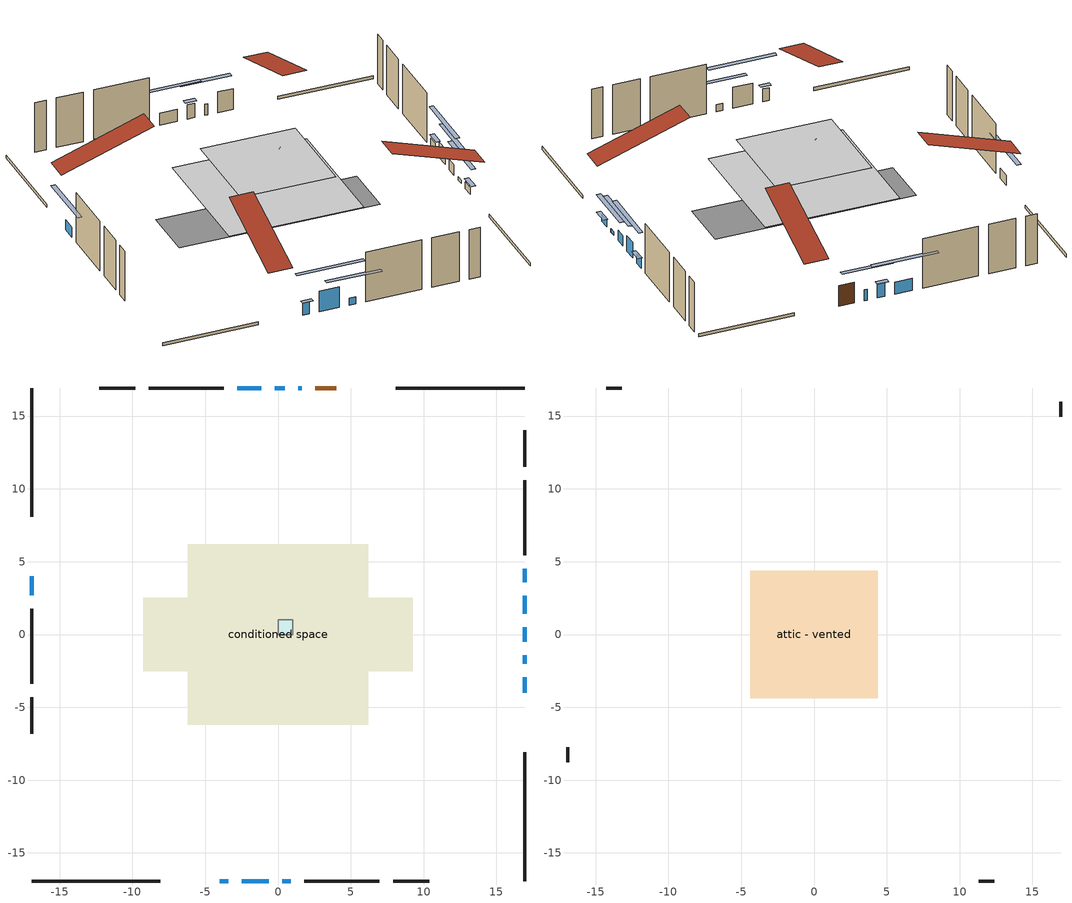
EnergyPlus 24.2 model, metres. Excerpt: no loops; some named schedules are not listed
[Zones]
central ac and furnace airloop ret air zone
 floor adiabatic (AdiabaticConst): 0,0 0,1 1,1 1,0 z0
 wall adiabatic (AdiabaticConst): 0,1 0,0 1,0 1,1 0,1 z0:1
 ceiling adiabatic (AdiabaticConst): 1,0 1,1 0,1 0,0 z1
conditioned space
 floor adiabatic (AdiabaticFloorConstruction): -6.19,-6.19 -6.19,6.19 6.19,6.19 6.19,-6.19 z2.44
 floor foundation (Slab1 construction): -9.24,-2.53 -9.24,2.53 9.24,2.53 9.24,-2.53 z0
 wall outside (RimJoist1 construction): 16.93,16.93 8.1,16.93 / -16.93,-16.93 -8.1,-16.93 / -16.93,16.93 -16.93,8.1 / 16.93,-16.93 16.93,-8.1 z0:0.3
 wall outside (AdiabaticWallConstruction 1): 4,16.93 2.57,16.93 z0:2.03
 wall outside (AdiabaticWallConstruction): 1.64,16.93 1.38,16.93 z0:1.09; -4,-16.93 -3.41,-16.93 z0:1.24; 0.46,16.93 -0.23,16.93 z0:1.42; 16.93,-4 16.93,-2.93 z0:0.66; 16.93,-2 16.93,-1.41 z0:0.33; -2.48,-16.93 -0.65,-16.93 z0:2.03; 0.27,-16.93 0.89,-16.93 z0:0.69; -1.16,16.93 -2.78,16.93 z0:1.17; 16.93,-0.49 16.93,0.5 / -16.93,4 -16.93,2.7 z0:0.99; 16.93,1.43 16.93,2.68 z0:1.52; 16.93,3.6 16.93,4.52 z0:0.92
 wall outside (Wall1 construction): -3.71,16.93 -8.87,16.93 / 1.82,-16.93 6.97,-16.93 / -16.93,1.77 -16.93,-3.38 / 16.93,5.45 16.93,10.6 z0:4.88
 wall outside (Wall2 construction): -9.8,16.93 -12.28,16.93 / 7.9,-16.93 10.39,-16.93 / -16.93,-4.31 -16.93,-6.8 / 16.93,11.53 16.93,14.02 z0:4.88
 window (WindowConstruction 10): 1.64,16.93 1.39,16.93 z0:1.09
 window (WindowConstruction 7): -3.99,-16.93 -3.41,-16.93 z0:1.24
 window (WindowConstruction 8): 0.46,16.93 -0.23,16.93 z0:1.42
 window (WindowConstruction 9): 16.93,-3.99 16.93,-2.93 z0:0.66
 window (WindowConstruction 11): 16.93,-2 16.93,-1.42 z0:0.33
 window (WindowConstruction): -2.48,-16.93 -0.65,-16.93 z0:2.03
 window (WindowConstruction 1): 0.28,-16.93 0.89,-16.93 z0:0.69
 window (WindowConstruction 2): -1.16,16.93 -2.78,16.93 z0:1.17
 window (WindowConstruction 3): 16.93,-0.49 16.93,0.5 z0:0.99
 window (WindowConstruction 4): 16.93,1.43 16.93,2.68 z0:1.52
 window (WindowConstruction 5): 16.93,3.61 16.93,4.52 z0:0.91
 window (WindowConstruction 6): -16.93,3.99 -16.93,2.7 z0:0.99
 door (Door): 3.99,16.93 2.57,16.93 z0:2.03
 ceiling adiabatic (AdiabaticFloorConstruction): 6.19,-6.19 6.19,6.19 -6.19,6.19 -6.19,-6.19 z2.44
 roof outside (Roof1 construction): -1.93,1.93 -1.93,-1.93 1.93,-1.93 1.93,1.93 z4.88
 roof outside (Roof2 construction): -1.77,1.77 -1.77,-1.77 1.77,-1.77 1.77,1.77 z4.88
attic - vented
 floor to conditioned space (Floor1 construction Reversed): -4.38,-4.38 -4.38,4.38 4.38,4.38 4.38,-4.38 z4.88
 wall outside (Wall3 construction): -13.21,16.93 -14.26,16.93 / 11.32,-16.93 12.37,-16.93 / -16.93,-7.73 -16.93,-8.78 / 16.93,14.95 16.93,16 z0:4.88
 roof outside (Roof3 construction): 4.92,16.93,4.88 4.92,8.4,7.72 7.17,8.4,7.72 7.17,16.93,4.88; -4.92,-16.93,4.88 -4.92,-8.4,7.72 -7.17,-8.4,7.72 -7.17,-16.93,4.88; -16.93,4.92,4.88 -8.4,4.92,7.72 -8.4,7.17,7.72 -16.93,7.17,4.88; 16.93,-4.92,4.88 8.4,-4.92,7.72 8.4,-7.17,7.72 16.93,-7.17,4.88
shading: -0.85,16.93 3.88,16.93 3.88,17.34 -0.85,17.34 z3.33; -3.21,-16.93 -4.2,-16.93 -4.2,-17.34 -3.21,-17.34 z1.44; -0.43,16.93 0.66,16.93 0.66,17.34 -0.43,17.34 z1.62; 16.93,-2.73 16.93,-4.2 17.34,-4.2 17.34,-2.73 z0.86; 16.93,0.82 16.93,-4.24 17.34,-4.24 17.34,0.82 z2.57; 1.59,-16.93 -4.72,-16.93 -4.72,-17.34 1.59,-17.34 z4.27; 3.13,-16.93 -1.96,-16.93 -1.96,-17.34 3.13,-17.34 z2.93; -5.02,16.93 1.08,16.93 1.08,17.34 -5.02,17.34 z3.41; 16.93,2.74 16.93,-2.73 17.34,-2.73 17.34,2.74 z3.23; 16.93,4.92 16.93,-0.81 17.34,-0.81 17.34,4.92 z3.76; 16.93,4.72 16.93,3.4 17.34,3.4 17.34,4.72 z1.12; -16.93,0.46 -16.93,6.24 -17.34,6.24 -17.34,0.46 z3.23
[Building]
Building 1: Terrain=Suburbs
[Site:Location]
Wiarton AP_ON: Latitude {deg}=44.74; Longitude {deg}=-81.11; Time Zone {hr}=-5; Elevation {m}=222; Keep Site Location Information=Yes
[Site:GroundTemperature:Shallow]
2.94744, 1.01235, 0.85738, 1.77568, 5.46213, 9.13142, 12.3125, 14.3276, 14.4988, 12.8598, 9.75989, 6.20317
[Site:WaterMainsTemperature]
Calculation Method=Schedule; Temperature Schedule=mains temperature schedule
[Material] Roughness=Rough; Thermal Absorptance=0.9
Name | Thickness {m} | Conductivity {W/m-K} | Density {kg/m3} | Specific Heat {J/kg-K} | Solar Absorptance | Visible Absorptance
asphalt or fiberglass shingles | 0.00635 | 0.162714 | 1121.4 | 1465.45 | 0.4 | 0.4
ceiling stud and cavity | 0.0889 | 7.21176 | 20.9862 | 1087.66 | 0.7 | 0.7
concrete 4.0 in. | 0.1016 | 1.803125 | 2242.8 | 837.4 | 0.7 | 0.7
door material | 0.04445 | 0.327969 | 512.64 | 1214.23 | 0.7 | 0.7
floor covering | 0.0127 | 0.0433444 | 54.468 | 1339.84 | 0.6 | 0.6
floor rigid ins; wall rigid ins | 0.512978 | 0.029427 | 32.04 | 1214.23 | 0.7 | 0.7
floor stud and cavity | 0.1397 | 1.75129 | 37.0049 | 1207.88 | 0.7 | 0.7
furniture material conditioned space 1 | 0.1524 | 0.115458 | 640.8 | 1214.23 | 0.6 | 0.6
gypsum board | 0.0127 | 0.160291 | 801 | 837.4 | 0.6 | 0.6
gypsum board 1 | 0.00254 | 0.160291 | 801 | 837.4 | 0.6 | 0.6
osb sheathing 0.5 in. | 0.0127 | 0.115458 | 512.64 | 1214.23 | 0.7 | 0.7
osb sheathing 0.75 in. | 0.01905 | 0.115458 | 512.64 | 1214.23 | 0.7 | 0.7
rim joist stud and cavity | 0.0508 | 0.177588 | 50.32683 | 1063.81 | 0.6 | 0.6
roof stud and cavity | 0.2032 | 0.178379 | 78.34581 | 1123.46 | 0.7 | 0.7
roof stud and cavity 1 | 0.2032 | 0.115639 | 78.34581 | 1123.46 | 0.7 | 0.7
wall stud and cavity | 0.1397 | 0.748539 | 139.0536 | 1170.24 | 0.7 | 0.7
wall stud and cavity 1 | 0.1397 | 0.727935 | 139.0536 | 1170.24 | 0.7 | 0.7
wall stud and cavity 2 | 0.0889 | 6.1454 | 50.32683 | 1063.81 | 0.6 | 0.6
wall stud and cavity 3 | 0.0889 | 0.380278 | 52.3479 | 1209.89 | 0.7 | 0.7
wall stud and cavity 4 | 0.0889 | 0.391764 | 83.0341 | 1211.67 | 0.7 | 0.7
wood siding | 0.0254 | 0.102417 | 544.68 | 1172.36 | 0.25 | 0.25
wood siding 1 | 0.00254 | 0.102417 | 544.68 | 1172.36 | 0.25 | 0.25
wood siding 2; wood siding 3; wood siding 4 | 0.0254 | 0.102417 | 544.68 | 1172.36 | 0.7 | 0.7
[Material:NoMass]
Adiabatic: Roughness=Rough; Thermal Resistance {m2-K/W}=176.1; Thermal Absorptance=0.9; Solar Absorptance=0.7; Visible Absorptance=0.7
[WindowMaterial:SimpleGlazingSystem]
Name | U-Factor {W/m2-K} | Solar Heat Gain Coefficient
WindowMaterial | 2.22805 | 0.55
WindowMaterial 1 | 2.75553 | 0.42
WindowMaterial 10 | 2.37738 | 0.46
WindowMaterial 11 | 2.35978 | 0.47
WindowMaterial 2 | 2.19568 | 0.55
WindowMaterial 3 | 2.26495 | 0.49
WindowMaterial 4 | 2.197386 | 0.55
WindowMaterial 5 | 2.28312 | 0.47
WindowMaterial 6 | 2.231454 | 0.52
WindowMaterial 7 | 2.76859 | 0.49
WindowMaterial 8 | 2.77541 | 0.52
WindowMaterial 9 | 2.29278 | 0.46
[Construction]
AdiabaticConst: Adiabatic
AdiabaticFloorConstruction: floor stud and cavity, floor rigid ins, osb sheathing 0.75 in., floor covering
AdiabaticWallConstruction: wood siding 3, wall rigid ins, wall stud and cavity 3, gypsum board
AdiabaticWallConstruction 1: wood siding 4, wall rigid ins, wall stud and cavity 3, gypsum board
Door: door material
Floor1 construction Reversed: gypsum board 1, ceiling stud and cavity
furniture construction conditioned space 1: furniture material conditioned space 1
PartitionWallConstruction: gypsum board, wall stud and cavity 4, gypsum board
RimJoist1 construction: wood siding 2, rim joist stud and cavity
Roof1 construction: asphalt or fiberglass shingles, osb sheathing 0.75 in., roof stud and cavity, gypsum board
Roof2 construction: asphalt or fiberglass shingles, osb sheathing 0.75 in., roof stud and cavity 1, gypsum board
Roof3 construction: asphalt or fiberglass shingles
Slab1 construction: concrete 4.0 in.
Wall1 construction: wood siding, osb sheathing 0.5 in., wall stud and cavity, gypsum board
Wall2 construction: wood siding, osb sheathing 0.5 in., wall stud and cavity 1, gypsum board
Wall3 construction: wood siding 1, wall stud and cavity 2
WindowConstruction: WindowMaterial
WindowConstruction 1: WindowMaterial 1
WindowConstruction 10: WindowMaterial 10
WindowConstruction 11: WindowMaterial 11
WindowConstruction 2: WindowMaterial 2
WindowConstruction 3: WindowMaterial 3
WindowConstruction 4: WindowMaterial 4
WindowConstruction 5: WindowMaterial 5
WindowConstruction 6: WindowMaterial 6
WindowConstruction 7: WindowMaterial 7
WindowConstruction 8: WindowMaterial 8
WindowConstruction 9: WindowMaterial 9
[Zone] Multiplier=1
Name | Volume {m3} | Part of Total Floor Area
attic - vented | 35.3616 | Yes
central ac and furnace airloop ret air zone | 1 | No
conditioned space | 365.4 | Yes
[Space]
Name | Zone | Volume {m3} | Space Type
attic - vented 1 | attic - vented | 35.3616
central ac and furnace airloop ret air space | central ac and furnace airloop ret air zone |  | Plenum Space Type
conditioned space 1 | conditioned space | 365.4
[OtherEquipment] Design Level Calculation Method=EquipmentLevel
Name | Fuel Type | Zone or ZoneList or Space or SpaceList | Schedule | Design Level {W} | Fraction Latent | Fraction Radiant | Fraction Lost
central ac and furnace airloop_0 RetCondToDZ; central ac and furnace airloop_0 SupCondToDZ; central ac and furnace airloop_0 SupSensLkToDZ | None | attic - vented 1 | Always On Discrete | 0 | 0 | 0 | 0
central ac and furnace airloop_0 SupLatLkToDZ | None | attic - vented 1 | Always On Discrete | 0 | 1 | 0 | 0
central ac and furnace airloop_0 RetCondToRP; central ac and furnace airloop_0 RetSensLkToRP | None | central ac and furnace airloop ret air space | Always On Discrete | 0 | 0 | 0 | 0
central ac and furnace airloop_0 RetLatLkToRP | None | central ac and furnace airloop ret air space | Always On Discrete | 0 | 1 | 0 | 0
central ac and furnace airloop_0 SupCondToLv; central ac and furnace airloop_0 SupSensLkToCond; mech vent house fan sensible load | None | conditioned space 1 | Always On Discrete | 0 | 0 | 0 | 0
central ac and furnace airloop_0 SupLatLkToCond; mech vent house fan latent load | None | conditioned space 1 | Always On Discrete | 0 | 1 | 0 | 0
clothes dryer 1 | Electricity | conditioned space 1 | clothes dryer schedule | 0 | 0.015 | 0.081 | 0.85
cooking range 1 | Electricity | conditioned space 1 | cooking range schedule | 0 | 0.08 | 0.432 | 0.2
general water use latent | None | conditioned space 1 | general water use schedule | 62.594 | 1 | 0 | 0
general water use sensible | None | conditioned space 1 | general water use schedule | -61.6891 | 0 | 0.6 | 0
water heater energy adjustment1 | NaturalGas | conditioned space 1 | Always On Discrete | 0.01 | 0 | 0 | 1
[ZoneInfiltration:DesignFlowRate] Schedule=Always On Discrete; Design Flow Rate Calculation Method=Flow/Zone; Design Flow Rate {m3/s}=0
Name | Zone or ZoneList or Space or SpaceList
attic_vented 1 duct leakage imbalance infil flow | attic - vented 1
infil flow; natural vent flow; whole house fan flow | conditioned space 1
[ZoneInfiltration:EffectiveLeakageArea]
infil attic - vented 1: Zone or Space=attic - vented 1; Schedule=Always On Discrete; Effective Air Leakage Area {cm2}=3226.95; Stack Coefficient=0.000536771; Wind Coefficient=1.56536e-05
[ZoneMixing] Schedule=Always On Continuous; Design Flow Rate Calculation Method=Flow/Zone; Design Flow Rate {m3/s}=0
Name | Zone or Space | Source Zone or Space
central ac and furnace airloop_0 ZoneMixCondToDZ mix; whole house fan mix | attic - vented | conditioned space
central ac and furnace airloop_0 ZoneMixDZToCond mix | conditioned space | attic - vented
[SpaceList]
Plenum Space Type: central ac and furnace airloop ret air space
[SurfaceProperty:ExposedFoundationPerimeter]
Slab1: Exposed Perimeter Calculation Method=TotalExposedPerimeter; Total Exposed Perimeter {m}=47.092
[InternalMass] Zone or ZoneList=conditioned space; Space or SpaceList=conditioned space 1
Name | Construction | Surface Area {m2}
furniture mass conditioned space 1 | furniture construction conditioned space 1 | 98.7241
partition wall mass | PartitionWallConstruction | 246.81
[Lights]
interior lighting: Zone or ZoneList or Space or SpaceList=conditioned space 1; Schedule=interior lighting schedule; Design Level Calculation Method=LightingLevel; Lighting Level {W}=343.2; Return Air Fraction=0; Fraction Radiant=0.6; Fraction Visible=0.2; Fraction Replaceable=1
[People]
occupants: Zone or ZoneList or Space or SpaceList=conditioned space 1; Number of People Schedule=occupants schedule; Number of People Calculation Method=People; Number of People=3; Fraction Radiant=0.314171; Sensible Heat Fraction=0.56303; Activity Level Schedule=occupants activity schedule; Carbon Dioxide Generation Rate {m3/s-W}=0; Enable ASHRAE 55 Comfort Warnings=No; Mean Radiant Temperature Calculation Type=EnclosureAveraged
[ElectricEquipment] Zone or ZoneList or Space or SpaceList=conditioned space 1; Design Level Calculation Method=EquipmentLevel
Name | Schedule | Design Level {W} | Fraction Latent | Fraction Radiant | Fraction Lost
clothes dryer | clothes dryer schedule | 140.772 | 0.015 | 0.081 | 0.85
clothes washer | clothes washer schedule | 32.1985 | 0.03 | 0.162 | 0.7
cooking range | cooking range schedule | 215.147 | 0.08 | 0.432 | 0.2
dishwasher | dishwasher schedule | 66.8632 | 0.3 | 0.18 | 0.4
fridge | fridge schedule | 72.9452 | 0 | 0.6 | 0
mech vent house fan | mech vent house fan schedule | 0 | 0 | 0 | 1
mech vent house fan cfis | mech vent house fan cfis schedule | 0 | 0 | 0 | 0
misc plug loads | misc plug loads schedule | 494.7 | 0.045 | 0.513 | 0.1
whole house fan | Always On Discrete | 0 | 0 | 0 | 1
[AirLoopHVAC:ReturnPlenum]
Air Loop HVAC Return Plenum 1: Zone=central ac and furnace airloop ret air zone
[Foundation:Kiva]
Foundation Kiva 1: Initial Indoor Air Temperature {C}=18; Wall Height Above Grade {m}=0.1016; Wall Depth Below Slab {m}=0.2032
[Foundation:Kiva:Settings]
Soil Conductivity {W/m-K}=0.849921; Soil Density {kg/m3}=1842.3; Soil Specific Heat {J/kg-K}=418.7; Ground Solar Absorptivity=0.9; Ground Thermal Absorptivity=0.9; Ground Surface Roughness {m}=0.03; Far-Field Width {m}=40; Deep-Ground Boundary Condition=ZeroFlux; Deep-Ground Depth {m}=40; Minimum Cell Dimension {m}=0.2; Maximum Cell Growth Coefficient=3; Simulation Timestep=Timestep
[Exterior:Lights]
exterior lighting: Schedule=exterior lighting schedule; Design Level {W}=75.6
[EnergyManagementSystem:Sensor] Output:Variable or Output:Meter Index Key=attic - vented
Name | Output:Variable or Output:Meter
central_ac_and_furnace_airloop_0_DZ_T_s | Zone Air Temperature
central_ac_and_furnace_airloop_0_DZ_W_s | Zone Mean Air Humidity Ratio
[Schedule:Constant]
Name | Hourly Value
Always On Discrete; Always On Continuous; mech vent house fan schedule; mech vent house fan cfis schedule | 1
occupants activity schedule | 117.228
fridge schedule | 0
[Schedule:Week:Daily]
interior lighting schedule Week Rule - Jan1-Jan27: interior lighting schedule day, interior lighting schedule day, interior lighting schedule day, interior lighting schedule day, interior lighting schedule day, interior lighting schedule day, interior lighting schedule day, interior lighting schedule default day, interior lighting schedule default day, interior lighting schedule default day, interior lighting schedule default day, interior lighting schedule default day
interior lighting schedule Week Rule - Jan28-Feb3: interior lighting schedule day, interior lighting schedule day, interior lighting schedule day, interior lighting schedule day, interior lighting schedule day 1, interior lighting schedule day 1, interior lighting schedule day 1, interior lighting schedule default day, interior lighting schedule default day, interior lighting schedule default day, interior lighting schedule default day, interior lighting schedule default day
interior lighting schedule Week Rule - Feb4-Feb24: interior lighting schedule day 1, interior lighting schedule day 1, interior lighting schedule day 1, interior lighting schedule day 1, interior lighting schedule day 1, interior lighting schedule day 1, interior lighting schedule day 1, interior lighting schedule default day, interior lighting schedule default day, interior lighting schedule default day, interior lighting schedule default day, interior lighting schedule default day
interior lighting schedule Week Rule - Feb25-Mar3: interior lighting schedule day 1, interior lighting schedule day 1, interior lighting schedule day 1, interior lighting schedule day 1, interior lighting schedule day 2, interior lighting schedule day 2, interior lighting schedule day 2, interior lighting schedule default day, interior lighting schedule default day, interior lighting schedule default day, interior lighting schedule default day, interior lighting schedule default day
interior lighting schedule Week Rule - Mar4-Mar31: interior lighting schedule day 2, interior lighting schedule day 2, interior lighting schedule day 2, interior lighting schedule day 2, interior lighting schedule day 2, interior lighting schedule day 2, interior lighting schedule day 2, interior lighting schedule default day, interior lighting schedule default day, interior lighting schedule default day, interior lighting schedule default day, interior lighting schedule default day
interior lighting schedule Week Rule - Apr1-Apr28: interior lighting schedule day 3, interior lighting schedule day 3, interior lighting schedule day 3, interior lighting schedule day 3, interior lighting schedule day 3, interior lighting schedule day 3, interior lighting schedule day 3, interior lighting schedule default day, interior lighting schedule default day, interior lighting schedule default day, interior lighting schedule default day, interior lighting schedule default day
interior lighting schedule Week Rule - Apr29-May5: interior lighting schedule day 3, interior lighting schedule day 3, interior lighting schedule day 4, interior lighting schedule day 4, interior lighting schedule day 4, interior lighting schedule day 4, interior lighting schedule day 4, interior lighting schedule default day, interior lighting schedule default day, interior lighting schedule default day, interior lighting schedule default day, interior lighting schedule default day
interior lighting schedule Week Rule - May6-May26: interior lighting schedule day 4, interior lighting schedule day 4, interior lighting schedule day 4, interior lighting schedule day 4, interior lighting schedule day 4, interior lighting schedule day 4, interior lighting schedule day 4, interior lighting schedule default day, interior lighting schedule default day, interior lighting schedule default day, interior lighting schedule default day, interior lighting schedule default day
interior lighting schedule Week Rule - May27-Jun2: interior lighting schedule day 4, interior lighting schedule day 4, interior lighting schedule day 4, interior lighting schedule day 4, interior lighting schedule day 4, interior lighting schedule day 5, interior lighting schedule day 5, interior lighting schedule default day, interior lighting schedule default day, interior lighting schedule default day, interior lighting schedule default day, interior lighting schedule default day
interior lighting schedule Week Rule - Jun3-Jun30: interior lighting schedule day 5, interior lighting schedule day 5, interior lighting schedule day 5, interior lighting schedule day 5, interior lighting schedule day 5, interior lighting schedule day 5, interior lighting schedule day 5, interior lighting schedule default day, interior lighting schedule default day, interior lighting schedule default day, interior lighting schedule default day, interior lighting schedule default day
interior lighting schedule Week Rule - Jul1-Jul28: interior lighting schedule day 6, interior lighting schedule day 6, interior lighting schedule day 6, interior lighting schedule day 6, interior lighting schedule day 6, interior lighting schedule day 6, interior lighting schedule day 6, interior lighting schedule default day, interior lighting schedule default day, interior lighting schedule default day, interior lighting schedule default day, interior lighting schedule default day
interior lighting schedule Week Rule - Jul29-Aug4: interior lighting schedule day 6, interior lighting schedule day 6, interior lighting schedule day 6, interior lighting schedule day 7, interior lighting schedule day 7, interior lighting schedule day 7, interior lighting schedule day 7, interior lighting schedule default day, interior lighting schedule default day, interior lighting schedule default day, interior lighting schedule default day, interior lighting schedule default day
interior lighting schedule Week Rule - Aug5-Aug25: interior lighting schedule day 7, interior lighting schedule day 7, interior lighting schedule day 7, interior lighting schedule day 7, interior lighting schedule day 7, interior lighting schedule day 7, interior lighting schedule day 7, interior lighting schedule default day, interior lighting schedule default day, interior lighting schedule default day, interior lighting schedule default day, interior lighting schedule default day
interior lighting schedule Week Rule - Aug26-Sep1: interior lighting schedule day 7, interior lighting schedule day 7, interior lighting schedule day 7, interior lighting schedule day 7, interior lighting schedule day 7, interior lighting schedule day 7, interior lighting schedule day 8, interior lighting schedule default day, interior lighting schedule default day, interior lighting schedule default day, interior lighting schedule default day, interior lighting schedule default day
interior lighting schedule Week Rule - Sep2-Sep29: interior lighting schedule day 8, interior lighting schedule day 8, interior lighting schedule day 8, interior lighting schedule day 8, interior lighting schedule day 8, interior lighting schedule day 8, interior lighting schedule day 8, interior lighting schedule default day, interior lighting schedule default day, interior lighting schedule default day, interior lighting schedule default day, interior lighting schedule default day
interior lighting schedule Week Rule - Sep30-Oct6: interior lighting schedule day 8, interior lighting schedule day 9, interior lighting schedule day 9, interior lighting schedule day 9, interior lighting schedule day 9, interior lighting schedule day 9, interior lighting schedule day 9, interior lighting schedule default day, interior lighting schedule default day, interior lighting schedule default day, interior lighting schedule default day, interior lighting schedule default day
interior lighting schedule Week Rule - Oct7-Oct27: interior lighting schedule day 9, interior lighting schedule day 9, interior lighting schedule day 9, interior lighting schedule day 9, interior lighting schedule day 9, interior lighting schedule day 9, interior lighting schedule day 9, interior lighting schedule default day, interior lighting schedule default day, interior lighting schedule default day, interior lighting schedule default day, interior lighting schedule default day
interior lighting schedule Week Rule - Oct28-Nov3: interior lighting schedule day 9, interior lighting schedule day 9, interior lighting schedule day 9, interior lighting schedule day 9, interior lighting schedule day 10, interior lighting schedule day 10, interior lighting schedule day 10, interior lighting schedule default day, interior lighting schedule default day, interior lighting schedule default day, interior lighting schedule default day, interior lighting schedule default day
interior lighting schedule Week Rule - Nov4-Nov24: interior lighting schedule day 10, interior lighting schedule day 10, interior lighting schedule day 10, interior lighting schedule day 10, interior lighting schedule day 10, interior lighting schedule day 10, interior lighting schedule day 10, interior lighting schedule default day, interior lighting schedule default day, interior lighting schedule default day, interior lighting schedule default day, interior lighting schedule default day
interior lighting schedule Week Rule - Nov25-Dec1: interior lighting schedule day 10, interior lighting schedule day 10, interior lighting schedule day 10, interior lighting schedule day 10, interior lighting schedule day 10, interior lighting schedule day 10, interior lighting schedule day 11, interior lighting schedule default day, interior lighting schedule default day, interior lighting schedule default day, interior lighting schedule default day, interior lighting schedule default day
interior lighting schedule Week Rule - Dec2-Dec31: interior lighting schedule day 11, interior lighting schedule day 11, interior lighting schedule day 11, interior lighting schedule day 11, interior lighting schedule day 11, interior lighting schedule day 11, interior lighting schedule day 11, interior lighting schedule default day, interior lighting schedule default day, interior lighting schedule default day, interior lighting schedule default day, interior lighting schedule default day
occupants schedule Week Rule - Jan1-Dec31: occupants schedule day, occupants schedule day, occupants schedule day, occupants schedule day, occupants schedule day, occupants schedule day, occupants schedule day, occupants schedule default day, occupants schedule default day, occupants schedule default day, occupants schedule default day, occupants schedule default day
clothes dryer schedule Week Rule - Jan1-Dec31: clothes dryer schedule day, clothes dryer schedule day, clothes dryer schedule day, clothes dryer schedule day, clothes dryer schedule day, clothes dryer schedule day, clothes dryer schedule day, clothes dryer schedule default day, clothes dryer schedule default day, clothes dryer schedule default day, clothes dryer schedule default day, clothes dryer schedule default day
clothes washer schedule Week Rule - Jan1-Dec31: clothes washer schedule day, clothes washer schedule day, clothes washer schedule day, clothes washer schedule day, clothes washer schedule day, clothes washer schedule day, clothes washer schedule day, clothes washer schedule default day, clothes washer schedule default day, clothes washer schedule default day, clothes washer schedule default day, clothes washer schedule default day
cooking range schedule Week Rule - Jan1-Dec31: cooking range schedule day, cooking range schedule day, cooking range schedule day, cooking range schedule day, cooking range schedule day, cooking range schedule day, cooking range schedule day, cooking range schedule default day, cooking range schedule default day, cooking range schedule default day, cooking range schedule default day, cooking range schedule default day
dishwasher schedule Week Rule - Jan1-Dec31: dishwasher schedule day, dishwasher schedule day, dishwasher schedule day, dishwasher schedule day, dishwasher schedule day, dishwasher schedule day, dishwasher schedule day, dishwasher schedule default day, dishwasher schedule default day, dishwasher schedule default day, dishwasher schedule default day, dishwasher schedule default day
misc plug loads schedule Week Rule - Jan1-Dec31: misc plug loads schedule day, misc plug loads schedule day, misc plug loads schedule day, misc plug loads schedule day, misc plug loads schedule day, misc plug loads schedule day, misc plug loads schedule day, misc plug loads schedule default day, misc plug loads schedule default day, misc plug loads schedule default day, misc plug loads schedule default day, misc plug loads schedule default day
general water use schedule Week Rule - Jan1-Dec31: general water use schedule day, general water use schedule day, general water use schedule day, general water use schedule day, general water use schedule day, general water use schedule day, general water use schedule day, general water use schedule default day, general water use schedule default day, general water use schedule default day, general water use schedule default day, general water use schedule default day
exterior lighting schedule Week Rule - Jan1-Jan27: exterior lighting schedule day, exterior lighting schedule day, exterior lighting schedule day, exterior lighting schedule day, exterior lighting schedule day, exterior lighting schedule day, exterior lighting schedule day, exterior lighting schedule default day, exterior lighting schedule default day, exterior lighting schedule default day, exterior lighting schedule default day, exterior lighting schedule default day
exterior lighting schedule Week Rule - Jan28-Feb3: exterior lighting schedule day, exterior lighting schedule day, exterior lighting schedule day, exterior lighting schedule day, exterior lighting schedule day 1, exterior lighting schedule day 1, exterior lighting schedule day 1, exterior lighting schedule default day, exterior lighting schedule default day, exterior lighting schedule default day, exterior lighting schedule default day, exterior lighting schedule default day
exterior lighting schedule Week Rule - Feb4-Feb24: exterior lighting schedule day 1, exterior lighting schedule day 1, exterior lighting schedule day 1, exterior lighting schedule day 1, exterior lighting schedule day 1, exterior lighting schedule day 1, exterior lighting schedule day 1, exterior lighting schedule default day, exterior lighting schedule default day, exterior lighting schedule default day, exterior lighting schedule default day, exterior lighting schedule default day
exterior lighting schedule Week Rule - Feb25-Mar3: exterior lighting schedule day 1, exterior lighting schedule day 1, exterior lighting schedule day 1, exterior lighting schedule day 1, exterior lighting schedule day 2, exterior lighting schedule day 2, exterior lighting schedule day 2, exterior lighting schedule default day, exterior lighting schedule default day, exterior lighting schedule default day, exterior lighting schedule default day, exterior lighting schedule default day
exterior lighting schedule Week Rule - Mar4-Mar31: exterior lighting schedule day 2, exterior lighting schedule day 2, exterior lighting schedule day 2, exterior lighting schedule day 2, exterior lighting schedule day 2, exterior lighting schedule day 2, exterior lighting schedule day 2, exterior lighting schedule default day, exterior lighting schedule default day, exterior lighting schedule default day, exterior lighting schedule default day, exterior lighting schedule default day
exterior lighting schedule Week Rule - Apr1-Apr28: exterior lighting schedule day 3, exterior lighting schedule day 3, exterior lighting schedule day 3, exterior lighting schedule day 3, exterior lighting schedule day 3, exterior lighting schedule day 3, exterior lighting schedule day 3, exterior lighting schedule default day, exterior lighting schedule default day, exterior lighting schedule default day, exterior lighting schedule default day, exterior lighting schedule default day
exterior lighting schedule Week Rule - Apr29-May5: exterior lighting schedule day 3, exterior lighting schedule day 3, exterior lighting schedule day 4, exterior lighting schedule day 4, exterior lighting schedule day 4, exterior lighting schedule day 4, exterior lighting schedule day 4, exterior lighting schedule default day, exterior lighting schedule default day, exterior lighting schedule default day, exterior lighting schedule default day, exterior lighting schedule default day
exterior lighting schedule Week Rule - May6-May26: exterior lighting schedule day 4, exterior lighting schedule day 4, exterior lighting schedule day 4, exterior lighting schedule day 4, exterior lighting schedule day 4, exterior lighting schedule day 4, exterior lighting schedule day 4, exterior lighting schedule default day, exterior lighting schedule default day, exterior lighting schedule default day, exterior lighting schedule default day, exterior lighting schedule default day
exterior lighting schedule Week Rule - May27-Jun2: exterior lighting schedule day 4, exterior lighting schedule day 4, exterior lighting schedule day 4, exterior lighting schedule day 4, exterior lighting schedule day 4, exterior lighting schedule day 5, exterior lighting schedule day 5, exterior lighting schedule default day, exterior lighting schedule default day, exterior lighting schedule default day, exterior lighting schedule default day, exterior lighting schedule default day
exterior lighting schedule Week Rule - Jun3-Jun30: exterior lighting schedule day 5, exterior lighting schedule day 5, exterior lighting schedule day 5, exterior lighting schedule day 5, exterior lighting schedule day 5, exterior lighting schedule day 5, exterior lighting schedule day 5, exterior lighting schedule default day, exterior lighting schedule default day, exterior lighting schedule default day, exterior lighting schedule default day, exterior lighting schedule default day
exterior lighting schedule Week Rule - Jul1-Jul28: exterior lighting schedule day 6, exterior lighting schedule day 6, exterior lighting schedule day 6, exterior lighting schedule day 6, exterior lighting schedule day 6, exterior lighting schedule day 6, exterior lighting schedule day 6, exterior lighting schedule default day, exterior lighting schedule default day, exterior lighting schedule default day, exterior lighting schedule default day, exterior lighting schedule default day
exterior lighting schedule Week Rule - Jul29-Aug4: exterior lighting schedule day 6, exterior lighting schedule day 6, exterior lighting schedule day 6, exterior lighting schedule day 7, exterior lighting schedule day 7, exterior lighting schedule day 7, exterior lighting schedule day 7, exterior lighting schedule default day, exterior lighting schedule default day, exterior lighting schedule default day, exterior lighting schedule default day, exterior lighting schedule default day
[Schedule:Year]
interior lighting schedule: interior lighting schedule Week Rule - Jan1-Jan27, 1, 1, 1, 27, interior lighting schedule Week Rule - Jan28-Feb3, 1, 28, 2, 3, interior lighting schedule Week Rule - Feb4-Feb24, 2, 4, 2, 24, interior lighting schedule Week Rule - Feb25-Mar3, 2, 25, 3, 3, interior lighting schedule Week Rule - Mar4-Mar31, 3, 4, 3, 31, interior lighting schedule Week Rule - Apr1-Apr28, 4, 1, 4, 28, interior lighting schedule Week Rule - Apr29-May5, 4, 29, 5, 5, interior lighting schedule Week Rule - May6-May26, 5, 6, 5, 26, interior lighting schedule Week Rule - May27-Jun2, 5, 27, 6, 2, interior lighting schedule Week Rule - Jun3-Jun30, 6, 3, 6, 30, interior lighting schedule Week Rule - Jul1-Jul28, 7, 1, 7, 28, interior lighting schedule Week Rule - Jul29-Aug4, 7, 29, 8, 4, interior lighting schedule Week Rule - Aug5-Aug25, 8, 5, 8, 25, interior lighting schedule Week Rule - Aug26-Sep1, 8, 26, 9, 1, interior lighting schedule Week Rule - Sep2-Sep29, 9, 2, 9, 29, interior lighting schedule Week Rule - Sep30-Oct6, 9, 30, 10, 6, interior lighting schedule Week Rule - Oct7-Oct27, 10, 7, 10, 27, interior lighting schedule Week Rule - Oct28-Nov3, 10, 28, 11, 3, interior lighting schedule Week Rule - Nov4-Nov24, 11, 4, 11, 24, interior lighting schedule Week Rule - Nov25-Dec1, 11, 25, 12, 1, interior lighting schedule Week Rule - Dec2-Dec31, 12, 2, 12, 31
occupants schedule: occupants schedule Week Rule - Jan1-Dec31, 1, 1, 12, 31
clothes dryer schedule: clothes dryer schedule Week Rule - Jan1-Dec31, 1, 1, 12, 31
clothes washer schedule: clothes washer schedule Week Rule - Jan1-Dec31, 1, 1, 12, 31
cooking range schedule: cooking range schedule Week Rule - Jan1-Dec31, 1, 1, 12, 31
dishwasher schedule: dishwasher schedule Week Rule - Jan1-Dec31, 1, 1, 12, 31
misc plug loads schedule: misc plug loads schedule Week Rule - Jan1-Dec31, 1, 1, 12, 31
general water use schedule: general water use schedule Week Rule - Jan1-Dec31, 1, 1, 12, 31
exterior lighting schedule: exterior lighting schedule Week Rule - Jan1-Jan27, 1, 1, 1, 27, exterior lighting schedule Week Rule - Jan28-Feb3, 1, 28, 2, 3, exterior lighting schedule Week Rule - Feb4-Feb24, 2, 4, 2, 24, exterior lighting schedule Week Rule - Feb25-Mar3, 2, 25, 3, 3, exterior lighting schedule Week Rule - Mar4-Mar31, 3, 4, 3, 31, exterior lighting schedule Week Rule - Apr1-Apr28, 4, 1, 4, 28, exterior lighting schedule Week Rule - Apr29-May5, 4, 29, 5, 5, exterior lighting schedule Week Rule - May6-May26, 5, 6, 5, 26, exterior lighting schedule Week Rule - May27-Jun2, 5, 27, 6, 2, exterior lighting schedule Week Rule - Jun3-Jun30, 6, 3, 6, 30, exterior lighting schedule Week Rule - Jul1-Jul28, 7, 1, 7, 28, exterior lighting schedule Week Rule - Jul29-Aug4, 7, 29, 8, 4, exterior lighting schedule Week Rule - Aug5-Aug25, 8, 5, 8, 25, exterior lighting schedule Week Rule - Aug26-Sep1, 8, 26, 9, 1, exterior lighting schedule Week Rule - Sep2-Sep29, 9, 2, 9, 29, exterior lighting schedule Week Rule - Sep30-Oct6, 9, 30, 10, 6, exterior lighting schedule Week Rule - Oct7-Oct27, 10, 7, 10, 27, exterior lighting schedule Week Rule - Oct28-Nov3, 10, 28, 11, 3, exterior lighting schedule Week Rule - Nov4-Nov24, 11, 4, 11, 24, exterior lighting schedule Week Rule - Nov25-Dec1, 11, 25, 12, 1, exterior lighting schedule Week Rule - Dec2-Dec31, 12, 2, 12, 31
[Schedule:Compact]
mains temperature schedule: Through: 01/01, For: AllDays, Until: 24:00, 7.25167, Through: 01/02, For: AllDays, Until: 24:00, 7.18611, Through: 01/03, For: AllDays, Until: 24:00, 7.12167, Through: 01/04, For: AllDays, Until: 24:00, 7.05833, Through: 01/05, For: AllDays, Until: 24:00, 6.99667, Through: 01/06, For: AllDays, Until: 24:00, 6.93556, Through: 01/07, For: AllDays, Until: 24:00, 6.87611, Through: 01/08, For: AllDays, Until: 24:00, 6.81722, Through: 01/09, For: AllDays, Until: 24:00, 6.76, Through: 01/10, For: AllDays, Until: 24:00, 6.70389, Through: 01/11, For: AllDays, Until: 24:00, 6.64889, Through: 01/12, For: AllDays, Until: 24:00, 6.595, Through: 01/13, For: AllDays, Until: 24:00, 6.54278, Through: 01/14, For: AllDays, Until: 24:00, 6.49111, Through: 01/15, For: AllDays, Until: 24:00, 6.44167, Through: 01/16, For: AllDays, Until: 24:00, 6.39278, Through: 01/17, For: AllDays, Until: 24:00, 6.34556, Through: 01/18, For: AllDays, Until: 24:00, 6.29944, Through: 01/19, For: AllDays, Until: 24:00, 6.255, Through: 01/20, For: AllDays, Until: 24:00, 6.21167, Through: 01/21, For: AllDays, Until: 24:00, 6.17, Through: 01/22, For: AllDays, Until: 24:00, 6.12944, Through: 01/23, For: AllDays, Until: 24:00, 6.09056, Through: 01/24, For: AllDays, Until: 24:00, 6.05278, Through: 01/25, For: AllDays, Until: 24:00, 6.01667, Through: 01/26, For: AllDays, Until: 24:00, 5.98167, Through: 01/27, For: AllDays, Until: 24:00, 5.94833, Through: 01/28, For: AllDays, Until: 24:00, 5.91611, Through: 01/29, For: AllDays, Until: 24:00, 5.88611, Through: 01/30, For: AllDays, Until: 24:00, 5.85667, Through: 01/31, For: AllDays, Until: 24:00, 5.82944, Through: 02/01, For: AllDays, Until: 24:00, 5.80333, Through: 02/02, For: AllDays, Until: 24:00, 5.77889, Through: 02/03, For: AllDays, Until: 24:00, 5.75556, Through: 02/04, For: AllDays, Until: 24:00, 5.73444, Through: 02/05, For: AllDays, Until: 24:00, 5.71444, Through: 02/06, For: AllDays, Until: 24:00, 5.69556, Through: 02/07, For: AllDays, Until: 24:00, 5.67889, Through: 02/08, For: AllDays, Until: 24:00, 5.66333, Through: 02/09, For: AllDays, Until: 24:00, 5.64944, Through: 02/10, For: AllDays, Until: 24:00, 5.63722, Through: 02/11, For: AllDays, Until: 24:00, 5.62611, Through: 02/12, For: AllDays, Until: 24:00, 5.61667, Through: 02/13, For: AllDays, Until: 24:00, 5.60944, Through: 02/14, For: AllDays, Until: 24:00, 5.60278, Through: 02/15, For: AllDays, Until: 24:00, 5.59833, Through: 02/16, For: AllDays, Until: 24:00, 5.59556, Through: 02/17, For: AllDays, Until: 24:00, 5.59389, Through: 02/18, For: AllDays, Until: 24:00, 5.59389, Through: 02/19, For: AllDays, Until: 24:00, 5.59556, Through: 02/20, For: AllDays, Until: 24:00, 5.59833, Through: 02/21, For: AllDays, Until: 24:00, 5.60333, Through: 02/22, For: AllDays, Until: 24:00, 5.60944, Through: 02/23, For: AllDays, Until: 24:00, 5.61722, Through: 02/24, For: AllDays, Until: 24:00, 5.62667, Through: 02/25, For: AllDays, Until: 24:00, 5.63778, Through: 02/26, For: AllDays, Until: 24:00, 5.65, Through: 02/27, For: AllDays, Until: 24:00, 5.66389, Through: 02/28, For: AllDays, Until: 24:00, 5.67944, Through: 03/01, For: AllDays, Until: 24:00, 5.69667, Through: 03/02, For: AllDays, Until: 24:00, 5.715, Through: 03/03, For: AllDays, Until: 24:00, 5.735, Through: 03/04, For: AllDays, Until: 24:00, 5.75667, Through: 03/05, For: AllDays, Until: 24:00, 5.78, Through: 03/06, For: AllDays, Until: 24:00, 5.80444, Through: 03/07, For: AllDays, Until: 24:00, 5.83056, Through: 03/08, For: AllDays, Until: 24:00, 5.85833, Through: 03/09, For: AllDays, Until: 24:00, 5.88722, Through: 03/10, For: AllDays, Until: 24:00, 5.91778, Through: 03/11, For: AllDays, Until: 24:00, 5.95, Through: 03/12, For: AllDays, Until: 24:00, 5.98333, Through: 03/13, For: AllDays, Until: 24:00, 6.01833, Through: 03/14, For: AllDays, Until: 24:00, 6.05444, Through: 03/15, For: AllDays, Until: 24:00, 6.09222, Through: 03/16, For: AllDays, Until: 24:00, 6.13167, Through: 03/17, For: AllDays, Until: 24:00, 6.17222, Through: 03/18, For: AllDays, Until: 24:00, 6.21389, Through: 03/19, For: AllDays, Until: 24:00, 6.25722, Through: 03/20, For: AllDays, Until: 24:00, 6.30167, Through: 03/21, For: AllDays, Until: 24:00, 6.34778, Through: 03/22, For: AllDays, Until: 24:00, 6.395, Through: 03/23, For: AllDays, Until: 24:00, 6.44389, Through: 03/24, For: AllDays, Until: 24:00, 6.49389, Through: 03/25, For: AllDays, Until: 24:00, 6.545, Through: 03/26, For: AllDays, Until: 24:00, 6.59778, Through: 03/27, For: AllDays, Until: 24:00, 6.65111, Through: 03/28, For: AllDays, Until: 24:00, 6.70611, Through: 03/29, For: AllDays, Until: 24:00, 6.76278, Through: 03/30, For: AllDays, Until: 24:00, 6.82, Through: 03/31, For: AllDays, Until: 24:00, 6.87889, Through: 04/01, For: AllDays, Until: 24:00, 6.93833, Through: 04/02, For: AllDays, Until: 24:00, 6.99944, Through: 04/03, For: AllDays, Until: 24:00, 7.06167, Through: 04/04, For: AllDays, Until: 24:00, 7.125, Through: 04/05, For: AllDays, Until: 24:00, 7.18944, Through: 04/06, For: AllDays, Until: 24:00, 7.25444, Through: 04/07, For: AllDays, Until: 24:00, 7.32111, Through: 04/08, For: AllDays, Until: 24:00, 7.38889, Through: 04/09, For: AllDays, Until: 24:00, 7.45722, Through: 04/10, For: AllDays, Until: 24:00, 7.52667, Through: 04/11, For: AllDays, Until: 24:00, 7.59722, Through: 04/12, For: AllDays, Until: 24:00, 7.66889, Through: 04/13, For: AllDays, Until: 24:00, 7.74111, Through: 04/14, For: AllDays, Until: 24:00, 7.81444, Through: 04/15, For: AllDays, Until: 24:00, 7.88889, Through: 04/16, For: AllDays, Until: 24:00, 7.96389, Through: 04/17, For: AllDays, Until: 24:00, 8.04, Through: 04/18, For: AllDays, Until: 24:00, 8.11667, Through: 04/19, For: AllDays, Until: 24:00, 8.19444, Through: 04/20, For: AllDays, Until: 24:00, 8.27278, Through: 04/21, For: AllDays, Until: 24:00, 8.35222, Through: 04/22, For: AllDays, Until: 24:00, 8.43222, Through: 04/23, For: AllDays, Until: 24:00, 8.51278, Through: 04/24, For: AllDays, Until: 24:00, 8.59389, Through: 04/25, For: AllDays, Until: 24:00, 8.67611, Through: 04/26, For: AllDays, Until: 24:00, 8.75833, Through: 04/27, For: AllDays, Until: 24:00, 8.84167, Through: 04/28, For: AllDays, Until: 24:00, 8.92556, Through: 04/29, For: AllDays, Until: 24:00, 9.01, Through: 04/30, For: AllDays, Until: 24:00, 9.095, Through: 05/01, For: AllDays, Until: 24:00, 9.18056, Through: 05/02, For: AllDays, Until: 24:00, 9.26667, Through: 05/03, For: AllDays, Until: 24:00, 9.35278, Through: 05/04, For: AllDays, Until: 24:00, 9.44, Through: 05/05, For: AllDays, Until: 24:00, 9.52722, Through: 05/06, For: AllDays, Until: 24:00, 9.615, Through: 05/07, For: AllDays, Until: 24:00, 9.70278, Through: 05/08, For: AllDays, Until: 24:00, 9.79111, Through: 05/09, For: AllDays, Until: 24:00, 9.88, Through: 05/10, For: AllDays, Until: 24:00, 9.96889, Through: 05/11, For: AllDays, Until: 24:00, 10.0583, Through: 05/12, For: AllDays, Until: 24:00, 10.1478, Through: 05/13, For: AllDays, Until: 24:00, 10.2372, Through: 05/14, For: AllDays, Until: 24:00, 10.3272, Through: 05/15, For: AllDays, Until: 24:00, 10.4172, Through: 05/16, For: AllDays, Until: 24:00, 10.5078, Through: 05/17, For: AllDays, Until: 24:00, 10.5978, Through: 05/18, For: AllDays, Until: 24:00, 10.6883, Through: 05/19, For: AllDays, Until: 24:00, 10.7783, Through: 05/20, For: AllDays, Until: 24:00, 10.8689, Through: 05/21, For: AllDays, Until: 24:00, 10.9594, Through: 05/22, For: AllDays, Until: 24:00, 11.0494, Through: 05/23, For: AllDays, Until: 24:00, 11.14, Through: 05/24, For: AllDays, Until: 24:00, 11.23, Through: 05/25, For: AllDays, Until: 24:00, 11.32, Through: 05/26, For: AllDays, Until: 24:00, 11.41, Through: 05/27, For: AllDays, Until: 24:00, 11.5, Through: 05/28, For: AllDays, Until: 24:00, 11.5894, Through: 05/29, For: AllDays, Until: 24:00, 11.6789, Through: 05/30, For: AllDays, Until: 24:00, 11.7678, Through: 05/31, For: AllDays, Until: 24:00, 11.8567, Through: 06/01, For: AllDays, Until: 24:00, 11.9456, Through: 06/02, For: AllDays, Until: 24:00, 12.0339, Through: 06/03, For: AllDays, Until: 24:00, 12.1217, Through: 06/04, For: AllDays, Until: 24:00, 12.2089, Through: 06/05, For: AllDays, Until: 24:00, 12.2961, Through: 06/06, For: AllDays, Until: 24:00, 12.3828, Through: 06/07, For: AllDays, Until: 24:00, 12.4689, Through: 06/08, For: AllDays, Until: 24:00, 12.555, Through: 06/09, For: AllDays, Until: 24:00, 12.64, Through: 06/10, For: AllDays, Until: 24:00, 12.725, Through: 06/11, For: AllDays, Until: 24:00, 12.8089, Through: 06/12, For: AllDays, Until: 24:00, 12.8922, Through: 06/13, For: AllDays, Until: 24:00, 12.9756, Through: 06/14, For: AllDays, Until: 24:00, 13.0578, Through: 06/15, For: AllDays, Until: 24:00, 13.1394, Through: 06/16, For: AllDays, Until: 24:00, 13.2206, Through: 06/17, For: AllDays, Until: 24:00, 13.3006, Through: 06/18, For: AllDays, Until: 24:00, 13.38, Through: 06/19, For: AllDays, Until: 24:00, 13.4589, Through: 06/20, For: AllDays, Until: 24:00, 13.5372, Through: 06/21, For: AllDays, Until: 24:00, 13.6144, Through: 06/22, For: AllDays, Until: 24:00, 13.6906, Through: 06/23, For: AllDays, Until: 24:00, 13.7661, Through: 06/24, For: AllDays, Until: 24:00, 13.8411, Through: 06/25, For: AllDays, Until: 24:00, 13.915, Through: 06/26, For: AllDays, Until: 24:00, 13.9878, Through: 06/27, For: AllDays, Until: 24:00, 14.06, Through: 06/28, For: AllDays, Until: 24:00, 14.1306, Through: 06/29, For: AllDays, Until: 24:00, 14.2011, Through: 06/30, For: AllDays, Until: 24:00, 14.27, Through: 07/01, For: AllDays, Until: 24:00, 14.3378, Through: 07/02, For: AllDays, Until: 24:00, 14.405, Through: 07/03, For: AllDays, Until: 24:00, 14.4711, Through: 07/04, For: AllDays, Until: 24:00, 14.5361, Through: 07/05, For: AllDays, Until: 24:00, 14.5994, Through: 07/06, For: AllDays, Until: 24:00, 14.6622, Through: 07/07, For: AllDays, Until: 24:00, 14.7239, Through: 07/08, For: AllDays, Until: 24:00, 14.7844, Through: 07/09, For: AllDays, Until: 24:00, 14.8433, Through: 07/10, For: AllDays, Until: 24:00, 14.9017, Through: 07/11, For: AllDays, Until: 24:00, 14.9583, Through: 07/12, For: AllDays, Until: 24:00, 15.0139, Through: 07/13, For: AllDays, Until: 24:00, 15.0683, Through: 07/14, For: AllDays, Until: 24:00, 15.1217, Through: 07/15, For: AllDays, Until: 24:00, 15.1733, Through: 07/16, For: AllDays, Until: 24:00, 15.2244, Through: 07/17, For: AllDays, Until: 24:00, 15.2733, Through: 07/18, For: AllDays, Until: 24:00, 15.3217, Through: 07/19, For: AllDays, Until: 24:00, 15.3683, Through: 07/20, For: AllDays, Until: 24:00, 15.4133, Through: 07/21, For: AllDays, Until: 24:00, 15.4578, Through: 07/22, For: AllDays, Until: 24:00, 15.5, Through: 07/23, For: AllDays, Until: 24:00, 15.5417, Through: 07/24, For: AllDays, Until: 24:00, 15.5811, Through: 07/25, For: AllDays, Until: 24:00, 15.62, Through: 07/26, For: AllDays, Until: 24:00, 15.6567, Through: 07/27, For: AllDays, Until: 24:00, 15.6922, Through: 07/28, For: AllDays, Until: 24:00, 15.7267, Through: 07/29, For: AllDays, Until: 24:00, 15.7594, Through: 07/30, For: AllDays, Until: 24:00, 15.7906, Through: 07/31, For: AllDays, Until: 24:00, 15.8206, Through: 08/01, For: AllDays, Until: 24:00, 15.8489, Through: 08/02, For: AllDays, Until: 24:00, 15.8756, Through: 08/03, For: AllDays, Until: 24:00, 15.9011, Through: 08/04, For: AllDays, Until: 24:00, 15.925, Through: 08/05, For: AllDays, Until: 24:00, 15.9472, Through: 08/06, For: AllDays, Until: 24:00, 15.9683, Through: 08/07, For: AllDays, Until: 24:00, 15.9872, Through: 08/08, For: AllDays, Until: 24:00, 16.005, Through: 08/09, For: AllDays, Until: 24:00, 16.0217, Through: 08/10, For: AllDays, Until: 24:00, 16.0361, Through: 08/11, For: AllDays, Until: 24:00, 16.0494, Through: 08/12, For: AllDays, Until: 24:00, 16.0611, Through: 08/13, For: AllDays, Until: 24:00, 16.0711, Through: 08/14, For: AllDays, Until: 24:00, 16.08, Through: 08/15, For: AllDays, Until: 24:00, 16.0872, Through: 08/16, For: AllDays, Until: 24:00, 16.0922, Through: 08/17, For: AllDays, Until: 24:00, 16.0967, Through: 08/18, For: AllDays, Until: 24:00, 16.0989, Through: 08/19, For: AllDays, Until: 24:00, 16.0994, Through: 08/20, For: AllDays, Until: 24:00, 16.0989, Through: 08/21, For: AllDays, Until: 24:00, 16.0967, Through: 08/22, For: AllDays, Until: 24:00, 16.0928, Through: 08/23, For: AllDays, Until: 24:00, 16.0872, Through: 08/24, For: AllDays, Until: 24:00, 16.0806, Through: 08/25, For: AllDays, Until: 24:00, 16.0717, Through: 08/26, For: AllDays, Until: 24:00, 16.0617, Through: 08/27, For: AllDays, Until: 24:00, 16.0506, Through: 08/28, For: AllDays, Until: 24:00, 16.0372, Through: 08/29, For: AllDays, Until: 24:00, 16.0228, Through: 08/30, For: AllDays, Until: 24:00, 16.0061, Through: 08/31, For: AllDays, Until: 24:00, 15.9883, Through: 09/01, For: AllDays, Until: 24:00, 15.9694, Through: 09/02, For: AllDays, Until: 24:00, 15.9483, Through: 09/03, For: AllDays, Until: 24:00, 15.9261, Through: 09/04, For: AllDays, Until: 24:00, 15.9028, Through: 09/05, For: AllDays, Until: 24:00, 15.8772, Through: 09/06, For: AllDays, Until: 24:00, 15.8506, Through: 09/07, For: AllDays, Until: 24:00, 15.8222, Through: 09/08, For: AllDays, Until: 24:00, 15.7928, Through: 09/09, For: AllDays, Until: 24:00, 15.7611, Through: 09/10, For: AllDays, Until: 24:00, 15.7289, Through: 09/11, For: AllDays, Until: 24:00, 15.6944, Through: 09/12, For: AllDays, Until: 24:00, 15.6589, Through: 09/13, For: AllDays, Until: 24:00, 15.6222, Through: 09/14, For: AllDays, Until: 24:00, 15.5839, Through: 09/15, For: AllDays, Until: 24:00, 15.5439, Through: 09/16, For: AllDays, Until: 24:00, 15.5028, Through: 09/17, For: AllDays, Until: 24:00, 15.4606, Through: 09/18, For: AllDays, Until: 24:00, 15.4167, Through: 09/19, For: AllDays, Until: 24:00, 15.3711, Through: 09/20, For: AllDays, Until: 24:00, 15.3244, Through: 09/21, For: AllDays, Until: 24:00, 15.2767, Through: 09/22, For: AllDays, Until: 24:00, 15.2272, Through: 09/23, For: AllDays, Until: 24:00, 15.1767, Through: 09/24, For: AllDays, Until: 24:00, 15.125, Through: 09/25, For: AllDays, Until: 24:00, 15.0722, Through: 09/26, For: AllDays, Until: 24:00, 15.0178, Through: 09/27, For: AllDays, Until: 24:00, 14.9622, Through: 09/28, For: AllDays, Until: 24:00, 14.9056, Through: 09/29, For: AllDays, Until: 24:00, 14.8472, Through: 09/30, For: AllDays, Until: 24:00, 14.7883, Through: 10/01, For: AllDays, Until: 24:00, 14.7278, Through: 10/02, For: AllDays, Until: 24:00, 14.6661, Through: 10/03, For: AllDays, Until: 24:00, 14.6039, Through: 10/04, For: AllDays, Until: 24:00, 14.54, Through: 10/05, For: AllDays, Until: 24:00, 14.475, Through: 10/06, For: AllDays, Until: 24:00, 14.4094, Through: 10/07, For: AllDays, Until: 24:00, 14.3422, Through: 10/08, For: AllDays, Until: 24:00, 14.2744, Through: 10/09, For: AllDays, Until: 24:00, 14.205, Through: 10/10, For: AllDays, Until: 24:00, 14.135, Through: 10/11, For: AllDays, Until: 24:00, 14.0644, Through: 10/12, For: AllDays, Until: 24:00, 13.9922, Through: 10/13, For: AllDays, Until: 24:00, 13.9194, Through: 10/14, For: AllDays, Until: 24:00, 13.8456, Through: 10/15, For: AllDays, Until: 24:00, 13.7711, Through: 10/16, For: AllDays, Until: 24:00, 13.6956, Through: 10/17, For: AllDays, Until: 24:00, 13.6194, Through: 10/18, For: AllDays, Until: 24:00, 13.5422, Through: 10/19, For: AllDays, Until: 24:00, 13.4639, Through: 10/20, For: AllDays, Until: 24:00, 13.385, Through: 10/21, For: AllDays, Until: 24:00, 13.3056, Through: 10/22, For: AllDays, Until: 24:00, 13.2256, Through: 10/23, For: AllDays, Until: 24:00, 13.1444, Through: 10/24, For: AllDays, Until: 24:00, 13.0628, Through: 10/25, For: AllDays, Until: 24:00, 12.9806, Through: 10/26, For: AllDays, Until: 24:00, 12.8978, Through: 10/27, For: AllDays, Until: 24:00, 12.8144, Through: 10/28, For: AllDays, Until: 24:00, 12.73, Through: 10/29, For: AllDays, Until: 24:00, 12.6456, Through: 10/30, For: AllDays, Until: 24:00, 12.56, Through: 10/31, For: AllDays, Until: 24:00, 12.4744, Through: 11/01, For: AllDays, Until: 24:00, 12.3883, Through: 11/02, For: AllDays, Until: 24:00, 12.3017, Through: 11/03, For: AllDays, Until: 24:00, 12.2144, Through: 11/04, For: AllDays, Until: 24:00, 12.1272, Through: 11/05, For: AllDays, Until: 24:00, 12.0394, Through: 11/06, For: AllDays, Until: 24:00, 11.9511, Through: 11/07, For: AllDays, Until: 24:00, 11.8628, Through: 11/08, For: AllDays, Until: 24:00, 11.7739, Through: 11/09, For: AllDays, Until: 24:00, 11.6844, Through: 11/10, For: AllDays, Until: 24:00, 11.595, Through: 11/11, For: AllDays, Until: 24:00, 11.5056, Through: 11/12, For: AllDays, Until: 24:00, 11.4161, Through: 11/13, For: AllDays, Until: 24:00, 11.3261, Through: 11/14, For: AllDays, Until: 24:00, 11.2361, Through: 11/15, For: AllDays, Until: 24:00, 11.1456, Through: 11/16, For: AllDays, Until: 24:00, 11.0556, Through: 11/17, For: AllDays, Until: 24:00, 10.965, Through: 11/18, For: AllDays, Until: 24:00, 10.8744, Through: 11/19, For: AllDays, Until: 24:00, 10.7844, Through: 11/20, For: AllDays, Until: 24:00, 10.6939, Through: 11/21, For: AllDays, Until: 24:00, 10.6033, Through: 11/22, For: AllDays, Until: 24:00, 10.5133, Through: 11/23, For: AllDays, Until: 24:00, 10.4233, Through: 11/24, For: AllDays, Until: 24:00, 10.3328, Through: 11/25, For: AllDays, Until: 24:00, 10.2433, Through: 11/26, For: AllDays, Until: 24:00, 10.1533, Through: 11/27, For: AllDays, Until: 24:00, 10.0639, Through: 11/28, For: AllDays, Until: 24:00, 9.97444, Through: 11/29, For: AllDays, Until: 24:00, 9.88556, Through: 11/30, For: AllDays, Until: 24:00, 9.79722, Through: 12/01, For: AllDays, Until: 24:00, 9.70833, Through: 12/02, For: AllDays, Until: 24:00, 9.62056, Through: 12/03, For: AllDays, Until: 24:00, 9.53278, Through: 12/04, For: AllDays, Until: 24:00, 9.44556, Through: 12/05, For: AllDays, Until: 24:00, 9.35833, Through: 12/06, For: AllDays, Until: 24:00, 9.27222, Through: 12/07, For: AllDays, Until: 24:00, 9.18611, Through: 12/08, For: AllDays, Until: 24:00, 9.10056, Through: 12/09, For: AllDays, Until: 24:00, 9.01556, Through: 12/10, For: AllDays, Until: 24:00, 8.93111, Through: 12/11, For: AllDays, Until: 24:00, 8.84722, Through: 12/12, For: AllDays, Until: 24:00, 8.76389, Through: 12/13, For: AllDays, Until: 24:00, 8.68111, Through: 12/14, For: AllDays, Until: 24:00, 8.59944, Through: 12/15, For: AllDays, Until: 24:00, 8.51778, Through: 12/16, For: AllDays, Until: 24:00, 8.43722, Through: 12/17, For: AllDays, Until: 24:00, 8.35722, Through: 12/18, For: AllDays, Until: 24:00, 8.27778, Through: 12/19, For: AllDays, Until: 24:00, 8.19944, Through: 12/20, For: AllDays, Until: 24:00, 8.12167, Through: 12/21, For: AllDays, Until: 24:00, 8.045, Through: 12/22, For: AllDays, Until: 24:00, 7.96889, Through: 12/23, For: AllDays, Until: 24:00, 7.89389, Through: 12/24, For: AllDays, Until: 24:00, 7.81944, Through: 12/25, For: AllDays, Until: 24:00, 7.74611, Through: 12/26, For: AllDays, Until: 24:00, 7.67333, Through: 12/27, For: AllDays, Until: 24:00, 7.60167, Through: 12/28, For: AllDays, Until: 24:00, 7.53111, Through: 12/29, For: AllDays, Until: 24:00, 7.46167, Through: 12/30, For: AllDays, Until: 24:00, 7.39278, Through: 12/31, For: AllDays, Until: 24:00, 7.32556
